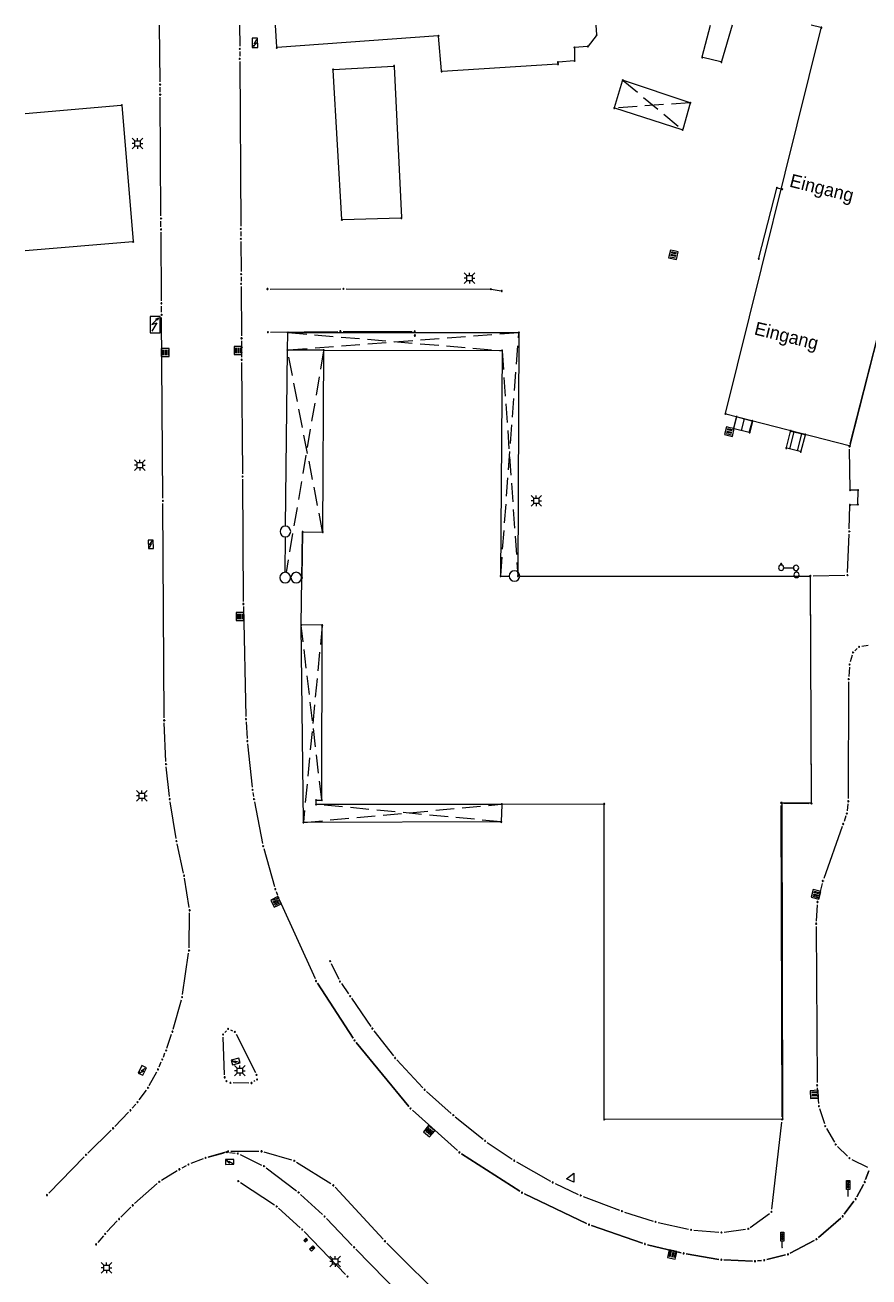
# Model space of a CAD drawing. Extents: x 3399242 to 3399492, y 5275298 to 5275498.
# Drawn here: x 3399242.4 to 3399322, y 5275379.8 to 5275497.9 of the extents above; entities that cross this region are included whole.
import ezdxf

# ---------------------------------------------------------------- set-up
doc = ezdxf.new("R2010")
doc.units = 0
doc.header["$MEASUREMENT"] = 0
for name, pattern in [('DURCHGEZOGEN', [0]), ('FAHRBUK', [0]), ('UNTERIRDLIN', [2.5, 1.75, -0.75])]:
    doc.linetypes.add(name, pattern=pattern)
for name, color, linetype in [('250', 7, 'DURCHGEZOGEN'), ('ALTERSHEIM', 7, 'DURCHGEZOGEN'), ('AMPEL', 7, 'DURCHGEZOGEN'), ('FAHRBAHNRANDOK', 7, 'DURCHGEZOGEN'), ('FAHRBAHNRANDOKBL', 7, 'DURCHGEZOGEN'), ('GARAGE', 7, 'DURCHGEZOGEN'), ('GEBAEUDEPKTGEMESSEN', 7, 'DURCHGEZOGEN'), ('GEHWEGKANTE', 7, 'DURCHGEZOGEN'), ('GRENZPUNKTGRAFISCH', 7, 'DURCHGEZOGEN'), ('KABELSCHACHDECKEL', 7, 'DURCHGEZOGEN'), ('KVKUNDTELEKOMSCHACHT', 7, 'DURCHGEZOGEN'), ('LAMPE', 7, 'DURCHGEZOGEN'), ('MAUERTREPPEUSW', 7, 'DURCHGEZOGEN'), ('MUSEUMSGEBAEUDE', 7, 'DURCHGEZOGEN'), ('PFLANZFLALLGEMEIN', 7, 'DURCHGEZOGEN'), ('STELLKANTEPFLASTERFLAE', 7, 'DURCHGEZOGEN'), ('STRASSENEINLAUF', 7, 'DURCHGEZOGEN'), ('TREPPE', 7, 'DURCHGEZOGEN'), ('UEBERDACHUNGOFFENEHALLE', 7, 'DURCHGEZOGEN'), ('VERWALTUNGSGEBAEUDE', 7, 'DURCHGEZOGEN')]:
    doc.layers.add(name, color=color, linetype=linetype)
doc.styles.add('SCHRIFT5', font='univers')

# ---------------------------------------------------------------- blocks, each defined once
blk = doc.blocks.new('KREISKL')
for p, q in [((-0.1, 0.003), (-0.115, 0.003)), ((-0.115, 0.003), (-0.115, -0.003)), ((0.1, 0.003), (0.115, 0.003)), ((0.115, 0.003), (0.115, -0.003)), ((-0.115, -0.003), (-0.1, -0.003)), ((0.115, -0.003), (0.1, -0.025))]:
    blk.add_line(p, q)
for start, end in [(90, 180), (180, 270), (0, 90), (270, 0)]:
    blk.add_arc((0, 0), 0.1, start, end)
blk = doc.blocks.new('STREINLAUF')
for p, q in [((0.75, 0.75), (-0.75, 0.75)), ((-0.75, 0.75), (-0.75, -0.75)), ((-0.5, 0.5), (-0.5, -0.5)), ((-0.25, -0.5), (-0.25, 0.5)), ((0, 0.5), (0, -0.5)), ((0.25, -0.5), (0.25, 0.5)), ((0.5, 0.5), (0.5, -0.5)), ((0.75, 0), (0.75, 0.75)), ((0.75, -0.75), (0.75, 0)), ((-0.75, -0.75), (0.75, -0.75))]:
    blk.add_line(p, q)
blk = doc.blocks.new('UNBEKA')
for p, q in [((-0.1, 0.1), (-0.2, 0.2)), ((-0.1, 0), (-0.2, 0)), ((-0.1, -0.1), (-0.1, 0.1)), ((-0.1, 0.1), (0.1, 0.1)), ((0, 0.1), (0, 0.2)), ((0.1, 0.1), (0.2, 0.2)), ((0.1, 0.1), (0.1, -0.1)), ((0.1, 0), (0.2, 0)), ((-0.1, -0.1), (-0.2, -0.2)), ((0.1, -0.1), (-0.1, -0.1)), ((0, -0.1), (0, -0.2)), ((0.1, -0.1), (0.2, -0.2))]:
    blk.add_line(p, q)
blk = doc.blocks.new('KABELSCHACHT')
for p, q in [((0.5, 0.3), (-0.5, 0.3)), ((-0.5, 0.3), (-0.5, -0.3)), ((0.1, -0.1), (-0.4, 0.2)), ((0.3, -0.1), (0, 0.2)), ((0, 0.2), (0.1, -0.1)), ((0.5, -0.3), (0.5, 0.3)), ((-0.5, -0.3), (0.5, -0.3)), ((0.265, -0.15), (0.3, -0.1)), ((0.4, -0.2), (0.265, -0.15)), ((0.3, -0.1), (0.335, -0.05)), ((0.335, -0.05), (0.4, -0.2))]:
    blk.add_line(p, q)
blk = doc.blocks.new('PFEIL')
for p, q in [((-0.75, 0.75), (0.75, 0.75)), ((-0.022, -0.767), (-0.75, 0.75)), ((0.75, 0.75), (-0.022, -0.767))]:
    blk.add_line(p, q)
blk = doc.blocks.new('AMPEL')
for p, q in [((-0.2, 0.8), (-0.2, 1.9)), ((-0.2, 1.9), (0.2, 1.9)), ((0.2, 1.9), (0.2, 0.8)), ((0, 0.8), (-0.2, 0.8)), ((0, 0.05), (0, 0.8)), ((0.2, 0.8), (0, 0.8)), ((0, 0), (0, 0.05))]:
    blk.add_line(p, q)
for centre, radius, start, end in [((0, 1.7), 0.1, 90, 180), ((0, 1.7), 0.1, 180, 270), ((0, 1.7), 0.1, 0, 90), ((0, 1.7), 0.1, 270, 0), ((0, 1.4), 0.1, 90, 180), ((0, 1.4), 0.1, 180, 270), ((0, 1.1), 0.1, 90, 180), ((0, 1.1), 0.1, 180, 270), ((0, 0), 0.05, 180, 270), ((0, 1.4), 0.1, 0, 90), ((0, 1.4), 0.1, 270, 0), ((0, 1.1), 0.1, 0, 90), ((0, 1.1), 0.1, 270, 0)]:
    blk.add_arc(centre, radius, start, end)
blk = doc.blocks.new('GRENZPUNKT')
for start, end in [(90, 180), (180, 270), (0, 90), (270, 0)]:
    blk.add_arc((0, 0), 0.5, start, end)

msp = doc.modelspace()

# ---------------------------------------------------------------- linework, layer by layer
at = {"layer": 'ALTERSHEIM', "color": 3, "linetype": 'DURCHGEZOGEN'}
for p, q in [((3399270.48, 5275450.125), (3399270.57, 5275467.18)), ((3399270.62, 5275467.23), (3399287.355, 5275467.2)), ((3399287.405, 5275467.15), (3399287.27, 5275445.97)), ((3399268.45, 5275441.355), (3399268.58, 5275450.035)), ((3399268.63, 5275450.085), (3399270.43, 5275450.075)), ((3399287.32, 5275445.92), (3399288.075, 5275445.925)), ((3399289.075, 5275445.925), (3399316.425, 5275445.915)), ((3399316.475, 5275445.865), (3399316.575, 5275424.55)), ((3399270.375, 5275441.275), (3399268.5, 5275441.305)), ((3399270.39, 5275424.825), (3399270.425, 5275441.22)), ((3399269.85, 5275424.425), (3399269.855, 5275424.715)), ((3399296.995, 5275424.41), (3399269.9, 5275424.375)), ((3399269.905, 5275424.77), (3399270.34, 5275424.775)), ((3399297.055, 5275394.68), (3399297.045, 5275424.36)), ((3399313.8, 5275424.455), (3399313.88, 5275394.72)), ((3399316.525, 5275424.5), (3399313.85, 5275424.505)), ((3399313.83, 5275394.67), (3399297.105, 5275394.63))]:
    msp.add_line(p, q, dxfattribs=at)
at = {"layer": 'FAHRBAHNRANDOK', "color": 72, "linetype": 'FAHRBUK'}
for p, q in [((3399255.12, 5275492.555, 291.353), (3399255.08, 5275497.92, 291.353)), ((3399262.625, 5275497.92), (3399262.64, 5275495.93)), ((3399262.64, 5275495.43, 293.013), (3399262.64, 5275494.975, 293.013)), ((3399262.64, 5275494.475, 292.922), (3399262.74, 5275478.95, 292.922)), ((3399255.125, 5275491.6, 292.928), (3399255.12, 5275492.055, 292.928)), ((3399255.21, 5275479.905, 293.003), (3399255.13, 5275491.1, 293.003)), ((3399255.21, 5275478.88, 292.839), (3399255.21, 5275479.405, 292.839)), ((3399255.25, 5275471.905, 292.741), (3399255.215, 5275478.38, 292.741)), ((3399262.745, 5275478.45, 292.729), (3399262.745, 5275477.995, 292.729)), ((3399262.75, 5275477.495, 292.794), (3399262.77, 5275474.65, 292.794)), ((3399262.77, 5275474.15, 292.742), (3399262.77, 5275473.745, 292.742)), ((3399262.77, 5275473.245, 292.645), (3399262.81, 5275468.605, 292.645)), ((3399255.26, 5275470.815, 292.621), (3399255.255, 5275471.405, 292.621)), ((3399255.385, 5275453.28, 292.687), (3399255.27, 5275470.315, 292.687)), ((3399262.81, 5275468.105, 292.527), (3399262.82, 5275466.58, 292.527)), ((3399262.825, 5275466.08, 292.475), (3399262.91, 5275455.575, 292.475)), ((3399262.915, 5275455.075, 292.233), (3399262.985, 5275443.535, 292.233)), ((3399255.515, 5275432.555, 292.367), (3399255.39, 5275452.78, 292.367)), ((3399262.995, 5275443.035, 291.964), (3399263.23, 5275432.67, 291.964)), ((3399255.665, 5275428.41, 291.983), (3399255.525, 5275432.055, 291.983)), ((3399263.25, 5275432.17, 291.695), (3399263.35, 5275430.595, 291.695)), ((3399263.39, 5275430.1, 291.721), (3399263.83, 5275426, 291.721)), ((3399256.005, 5275425.115, 291.923), (3399255.705, 5275427.91, 291.923)), ((3399263.895, 5275425.505), (3399263.95, 5275425.105)), ((3399256.63, 5275421.14, 291.865), (3399256.075, 5275424.62, 291.865)), ((3399264.035, 5275424.615, 291.498), (3399264.81, 5275420.685, 291.498)), ((3399257.335, 5275417.89, 291.772), (3399256.725, 5275420.65, 291.772)), ((3399264.93, 5275420.2, 291.396), (3399265.94, 5275416.625, 291.396)), ((3399257.87, 5275414.63, 291.703), (3399257.43, 5275417.4, 291.703)), ((3399266.085, 5275416.145), (3399266.205, 5275415.795)), ((3399266.39, 5275415.33, 291.357), (3399269.755, 5275407.945, 291.357)), ((3399257.86, 5275410.83, 291.642), (3399257.905, 5275414.13, 291.642)), ((3399257.24, 5275406.43, 291.567), (3399257.82, 5275410.33, 291.567)), ((3399269.99, 5275407.505), (3399273.345, 5275402.3)), ((3399256.365, 5275403.17, 291.476), (3399257.135, 5275405.94, 291.476)), ((3399261.235, 5275402.85, 291.337), (3399261.385, 5275403.015, 291.337)), ((3399261.78, 5275403.1, 291.353), (3399261.955, 5275403.02, 291.353)), ((3399255.77, 5275401.38), (3399256.215, 5275402.69)), ((3399261.215, 5275398.865, 291.281), (3399261.08, 5275402.415, 291.281)), ((3399262.295, 5275402.695, 291.292), (3399264.12, 5275399.085, 291.292)), ((3399273.64, 5275401.9), (3399278.6, 5275395.88)), ((3399255.435, 5275400.535, 291.294), (3399255.59, 5275400.915, 291.294)), ((3399255.03, 5275399.595, 291.122), (3399255.235, 5275400.075, 291.122)), ((3399254.1, 5275397.835), (3399254.815, 5275399.145)), ((3399263.505, 5275398.08, 291.288), (3399262.02, 5275398.09, 291.288)), ((3399264.07, 5275398.28, 291.282), (3399263.965, 5275398.215, 291.282)), ((3399253.145, 5275396.485, 291.01), (3399253.83, 5275397.415, 291.01)), ((3399252.49, 5275395.695, 290.916), (3399252.83, 5275396.095, 290.916)), ((3399250.855, 5275393.985, 290.939), (3399252.155, 5275395.325, 290.939)), ((3399278.945, 5275395.52), (3399283.195, 5275391.7)), ((3399248.305, 5275391.475, 290.79), (3399250.5, 5275393.63, 290.79)), ((3399244.62, 5275387.685, 290.53), (3399247.95, 5275391.12, 290.53)), ((3399259.19, 5275390.93), (3399258.035, 5275390.48)), ((3399261.3, 5275391.55), (3399259.665, 5275391.09)), ((3399264.46, 5275391.63, 291.018), (3399261.79, 5275391.62, 291.018)), ((3399267.55, 5275390.8, 291.014), (3399264.95, 5275391.56, 291.014)), ((3399283.59, 5275391.395), (3399289.08, 5275387.865)), ((3399256.735, 5275389.805, 290.584), (3399255.25, 5275388.88, 290.584)), ((3399257.58, 5275390.275, 290.773), (3399257.17, 5275390.055, 290.773)), ((3399271.26, 5275388.555, 290.948), (3399268, 5275390.595, 290.948)), ((3399321.725, 5275388.97), (3399322.035, 5275389.785)), ((3399254.85, 5275388.585, 290.305), (3399252.725, 5275386.705, 290.305)), ((3399276.19, 5275383.335, 290.828), (3399271.645, 5275388.24, 290.828)), ((3399289.515, 5275387.625), (3399295.39, 5275384.83)), ((3399320.89, 5275387.345), (3399321.515, 5275388.515)), ((3399252.36, 5275386.36, 290.185), (3399251.43, 5275385.425, 290.185)), ((3399319.705, 5275385.7), (3399320.625, 5275386.925)), ((3399251.085, 5275385.065, 290.048), (3399250.115, 5275384.04, 290.048)), ((3399317.265, 5275383.5), (3399319.37, 5275385.34)), ((3399295.85, 5275384.64), (3399300.65, 5275382.965)), ((3399249.78, 5275383.665, 289.947), (3399249.245, 5275383.045, 289.947)), ((3399282.28, 5275377.245, 290.732), (3399276.535, 5275382.975, 290.732)), ((3399301.13, 5275382.825), (3399304.3, 5275382.055)), ((3399314.615, 5275382.03), (3399316.855, 5275383.22)), ((3399304.79, 5275381.955), (3399307.855, 5275381.44)), ((3399312.395, 5275381.415), (3399314.15, 5275381.855)), ((3399308.35, 5275381.385), (3399311.03, 5275381.275)), ((3399311.53, 5275381.29), (3399311.905, 5275381.33))]:
    msp.add_line(p, q, dxfattribs=at)
at = {"layer": 'GARAGE', "color": 3, "linetype": 'DURCHGEZOGEN'}
for p, q in [((3399271.51, 5275493.71), (3399277.165, 5275494.05)), ((3399277.215, 5275494.005), (3399277.905, 5275479.76)), ((3399272.28, 5275479.58), (3399271.465, 5275493.66)), ((3399277.855, 5275479.71), (3399272.33, 5275479.53))]:
    msp.add_line(p, q, dxfattribs=at)
at = {"layer": 'GEHWEGKANTE', "color": 72, "linetype": 'FAHRBUK'}
for p, q in [((3399320.255, 5275458.4), (3399330.385, 5275497.92)), ((3399265.51, 5275473.01, 292.8), (3399272.18, 5275473.025, 292.8)), ((3399272.68, 5275473.025, 292.769), (3399286.285, 5275472.995, 292.769)), ((3399286.385, 5275472.99, 292.734), (3399287.335, 5275472.83, 292.734)), ((3399265.555, 5275468.945, 292.728), (3399271.895, 5275469.01, 292.728)), ((3399272.395, 5275469.015, 292.747), (3399278.91, 5275469.01, 292.747)), ((3399279.17, 5275468.76, 292.735), (3399279.175, 5275468.66, 292.735)), ((3399320.265, 5275454.07, 291.47), (3399320.2, 5275457.91, 291.47)), ((3399320.965, 5275454.025, 291.444), (3399320.315, 5275454.02, 291.444)), ((3399320.99, 5275452.725, 291.416), (3399321.015, 5275453.975, 291.416)), ((3399320.185, 5275450.37, 291.39), (3399320.24, 5275452.575, 291.39)), ((3399320.29, 5275452.63, 291.435), (3399320.94, 5275452.67, 291.435)), ((3399320.015, 5275446.245), (3399320.165, 5275449.87)), ((3399316.62, 5275424.705), (3399316.51, 5275445.7)), ((3399316.76, 5275445.95), (3399319.755, 5275445.99)), ((3399321.95, 5275439.365, 291.19), (3399321.355, 5275439.275, 291.19)), ((3399320.455, 5275438.46, 291.228), (3399320.27, 5275437.825, 291.228)), ((3399320.925, 5275439.07, 291.241), (3399320.71, 5275438.87, 291.241)), ((3399320.19, 5275437.335, 291.212), (3399320.13, 5275436.43, 291.212)), ((3399320.115, 5275435.93, 291.184), (3399320.085, 5275424.915, 291.184)), ((3399313.835, 5275394.885, 290.638), (3399313.755, 5275424.26, 290.638)), ((3399314, 5275424.505), (3399316.37, 5275424.46)), ((3399320.055, 5275424.415, 290.983), (3399319.98, 5275423.77, 290.983)), ((3399319.87, 5275423.285, 290.971), (3399319.685, 5275422.755, 290.971)), ((3399319.52, 5275422.285, 290.965), (3399317.765, 5275417.38, 290.965)), ((3399317.62, 5275416.905, 290.87), (3399317.24, 5275415.405, 290.87)), ((3399317.165, 5275414.91, 290.866), (3399317.07, 5275413.365, 290.866)), ((3399317.06, 5275412.865), (3399317.145, 5275398.115)), ((3399271.28, 5275409.35, 291.256), (3399271.99, 5275407.895, 291.256)), ((3399273.345, 5275402.3, 291.108), (3399269.99, 5275407.505, 291.108)), ((3399272.245, 5275407.465), (3399272.925, 5275406.485)), ((3399273.21, 5275406.075, 291.144), (3399275.02, 5275403.425, 291.144)), ((3399275.315, 5275403.02, 291.052), (3399277.16, 5275400.64, 291.052)), ((3399278.6, 5275395.88, 290.822), (3399273.64, 5275401.9, 290.822)), ((3399277.48, 5275400.26), (3399279.93, 5275397.625)), ((3399280.285, 5275397.275, 290.915), (3399282.61, 5275395.2, 290.915)), ((3399317.165, 5275397.615, 290.804), (3399317.285, 5275396.15, 290.804)), ((3399317.385, 5275395.665, 290.829), (3399317.835, 5275394.25, 290.829)), ((3399283.195, 5275391.7), (3399278.945, 5275395.52)), ((3399282.995, 5275394.875, 290.858), (3399285.61, 5275392.77, 290.858)), ((3399312.865, 5275386.175, 290.733), (3399313.805, 5275394.385, 290.733)), ((3399318.035, 5275393.79, 290.806), (3399318.77, 5275392.49, 290.806)), ((3399286.01, 5275392.475, 290.803), (3399288.35, 5275390.89, 290.803)), ((3399259.665, 5275391.085, 290.868), (3399261.18, 5275391.485, 290.868)), ((3399261.67, 5275391.52, 290.979), (3399262.215, 5275391.465, 290.979)), ((3399262.685, 5275391.33, 291.095), (3399264.7, 5275390.335, 291.095)), ((3399289.08, 5275387.865, 290.717), (3399283.59, 5275391.395, 290.717)), ((3399319.07, 5275392.095, 290.798), (3399320.015, 5275391.165, 290.798)), ((3399265.125, 5275390.07, 291.166), (3399267.995, 5275387.895, 291.166)), ((3399288.775, 5275390.63, 290.765), (3399291.965, 5275388.825, 290.765)), ((3399320.42, 5275390.875), (3399321.9, 5275390.13)), ((3399322.035, 5275389.785, 290.677), (3399321.725, 5275388.97, 290.677)), ((3399265.915, 5275386.56, 291.249), (3399262.715, 5275388.67, 291.249)), ((3399292.41, 5275388.595, 290.708), (3399294.595, 5275387.565, 290.708)), ((3399268.38, 5275387.575, 291.158), (3399270.47, 5275385.66, 291.158)), ((3399295.39, 5275384.83, 290.584), (3399289.515, 5275387.625, 290.584)), ((3399321.515, 5275388.515, 290.663), (3399320.89, 5275387.345, 290.663)), ((3399268.355, 5275384.43, 291.234), (3399266.31, 5275386.255, 291.234)), ((3399295.055, 5275387.37, 290.716), (3399298.48, 5275386.07, 290.716)), ((3399320.625, 5275386.925, 290.628), (3399319.705, 5275385.7, 290.628)), ((3399270.83, 5275385.31, 291.143), (3399273.26, 5275382.76, 291.143)), ((3399298.955, 5275385.905, 290.682), (3399301.66, 5275385.055, 290.682)), ((3399310.84, 5275384.46, 290.706), (3399312.635, 5275385.78, 290.706)), ((3399319.37, 5275385.34, 290.581), (3399317.265, 5275383.5, 290.581)), ((3399272.64, 5275380.01, 291.152), (3399268.715, 5275384.08, 291.152)), ((3399300.65, 5275382.965), (3399295.85, 5275384.64)), ((3399302.14, 5275384.925, 290.672), (3399305, 5275384.28, 290.672)), ((3399305.495, 5275384.205, 290.671), (3399307.865, 5275383.995, 290.671)), ((3399308.36, 5275384.005, 290.684), (3399310.39, 5275384.275, 290.684)), ((3399304.3, 5275382.055, 290.563), (3399301.13, 5275382.825, 290.563)), ((3399316.855, 5275383.22, 290.551), (3399314.615, 5275382.03, 290.551)), ((3399273.61, 5275382.4, 291.078), (3399277.81, 5275378.095, 291.078)), ((3399307.855, 5275381.44, 290.548), (3399304.79, 5275381.955, 290.548)), ((3399314.15, 5275381.855, 290.52), (3399312.395, 5275381.415, 290.52)), ((3399311.03, 5275381.275, 290.565), (3399308.35, 5275381.385, 290.565)), ((3399311.905, 5275381.33, 290.589), (3399311.53, 5275381.29, 290.589))]:
    msp.add_line(p, q, dxfattribs=at)
at = {"layer": 'MUSEUMSGEBAEUDE', "color": 3, "linetype": 'DURCHGEZOGEN'}
for p, q in [((3399306.31, 5275494.915), (3399307.085, 5275497.92)), ((3399309.12, 5275497.92), (3399308.125, 5275494.48)), ((3399308.505, 5275461.265), (3399317.54, 5275497.625)), ((3399317.505, 5275497.69), (3399316.575, 5275497.92)), ((3399330.295, 5275497.92), (3399320.24, 5275458.24)), ((3399308.06, 5275494.445), (3399306.35, 5275494.855)), ((3399320.18, 5275458.2), (3399308.54, 5275461.205))]:
    msp.add_line(p, q, dxfattribs=at)
at = {"layer": 'STELLKANTEPFLASTERFLAE', "color": 72, "linetype": 'FAHRBUK'}
for p, q in [((3399311.645, 5275475.92, 292.581), (3399313.34, 5275482.52, 292.581)), ((3399313.4, 5275482.555, 292.715), (3399313.8, 5275482.445, 292.715)), ((3399313.75, 5275447.01, 291.557), (3399313.75, 5275446.955, 291.557)), ((3399314, 5275446.7, 291.57), (3399314.91, 5275446.69, 291.57)), ((3399315.175, 5275446.435, 291.545), (3399315.185, 5275446.28, 291.545))]:
    msp.add_line(p, q, dxfattribs=at)
at = {"layer": 'TREPPE', "color": 1, "linetype": 'DURCHGEZOGEN'}
for p, q in [((3399309.285, 5275459.825), (3399309.58, 5275460.94)), ((3399310.015, 5275459.65), (3399310.305, 5275460.745)), ((3399310.745, 5275459.47), (3399311.03, 5275460.555)), ((3399314.565, 5275457.915), (3399314.975, 5275459.535)), ((3399315.29, 5275457.73), (3399315.7, 5275459.35))]:
    msp.add_line(p, q, dxfattribs=at)
at = {"layer": 'TREPPE', "color": 2, "linetype": 'DURCHGEZOGEN'}
for p, q in [((3399309.285, 5275459.88), (3399309.53, 5275460.9)), ((3399309.59, 5275460.935), (3399310.995, 5275460.565)), ((3399310.73, 5275459.475), (3399309.32, 5275459.815)), ((3399311.03, 5275460.505), (3399310.79, 5275459.515)), ((3399314.26, 5275458.045), (3399314.645, 5275459.565)), ((3399314.705, 5275459.6, 292.414), (3399315.97, 5275459.28, 292.414)), ((3399316.005, 5275459.22), (3399315.62, 5275457.7)), ((3399315.56, 5275457.665, 291.33), (3399314.295, 5275457.985, 291.33))]:
    msp.add_line(p, q, dxfattribs=at)
at = {"layer": 'UEBERDACHUNGOFFENEHALLE', "color": 3, "linetype": 'DURCHGEZOGEN'}
for p, q in [((3399298.015, 5275490.13), (3399298.785, 5275492.67)), ((3399298.845, 5275492.705), (3399305.135, 5275490.605)), ((3399305.17, 5275490.545), (3399304.46, 5275488.075)), ((3399304.395, 5275488.045), (3399298.045, 5275490.065)), ((3399267.225, 5275468.905), (3399288.945, 5275468.89)), ((3399267.155, 5275467.28), (3399267.175, 5275468.855)), ((3399288.995, 5275468.84), (3399288.9, 5275445.975)), ((3399266.96, 5275450.625), (3399267.155, 5275467.18)), ((3399270.52, 5275467.23), (3399267.205, 5275467.23)), ((3399268.58, 5275450.035), (3399268.52, 5275445.8)), ((3399266.935, 5275446.275), (3399266.95, 5275449.625)), ((3399268.655, 5275422.72), (3399268.45, 5275441.255)), ((3399269.9, 5275424.375), (3399287.335, 5275424.39)), ((3399287.385, 5275424.34), (3399287.335, 5275422.775)), ((3399287.285, 5275422.725), (3399268.705, 5275422.67))]:
    msp.add_line(p, q, dxfattribs=at)
at = {"layer": 'UEBERDACHUNGOFFENEHALLE', "color": 3, "linetype": 'UNTERIRDLIN'}
for p, q in [((3399298.835, 5275492.69), (3399304.405, 5275488.06)), ((3399305.135, 5275490.585), (3399298.05, 5275490.085)), ((3399267.225, 5275468.9), (3399287.355, 5275467.205)), ((3399288.945, 5275468.885), (3399267.205, 5275467.235)), ((3399287.275, 5275445.97), (3399288.99, 5275468.84)), ((3399270.56, 5275467.18), (3399267.015, 5275446.265)), ((3399270.47, 5275450.125), (3399267.165, 5275467.18)), ((3399287.41, 5275467.15), (3399288.9, 5275445.975)), ((3399270.385, 5275424.825), (3399268.455, 5275441.255)), ((3399270.42, 5275441.22), (3399268.66, 5275422.72)), ((3399268.705, 5275422.675), (3399287.335, 5275424.385)), ((3399287.285, 5275422.73), (3399269.9, 5275424.37))]:
    msp.add_line(p, q, dxfattribs=at)
at = {"layer": 'VERWALTUNGSGEBAEUDE', "color": 3, "linetype": 'DURCHGEZOGEN'}
for p, q in [((3399266.135, 5275495.83), (3399266.02, 5275497.92)), ((3399296.26, 5275497.92), (3399296.325, 5275497.005)), ((3399281.365, 5275496.905), (3399266.19, 5275495.785)), ((3399281.69, 5275493.595), (3399281.42, 5275496.855)), ((3399296.3, 5275496.915), (3399295.53, 5275495.925)), ((3399294.24, 5275495.76), (3399294.25, 5275494.585)), ((3399295.445, 5275495.885), (3399294.29, 5275495.815)), ((3399292.635, 5275494.24), (3399281.745, 5275493.55)), ((3399292.675, 5275494.36), (3399292.68, 5275494.295)), ((3399294.2, 5275494.53), (3399292.725, 5275494.415)), ((3399242.38, 5275489.585), (3399251.46, 5275490.365)), ((3399251.515, 5275490.32), (3399252.585, 5275477.51)), ((3399252.54, 5275477.455), (3399242.38, 5275476.6))]:
    msp.add_line(p, q, dxfattribs=at)

# ---------------------------------------------------------------- block references
at = {"layer": '250', "color": 2, "xscale": 0.1, "yscale": 0.1}
for p in [(3399317.55, 5275497.675), (3399281.415, 5275496.905), (3399296.33, 5275496.955), (3399294.24, 5275495.81), (3399295.495, 5275495.885), (3399306.3, 5275494.865), (3399271.46, 5275493.71), (3399277.215, 5275494.055), (3399292.675, 5275494.41), (3399292.685, 5275494.245), (3399294.25, 5275494.535), (3399308.11, 5275494.43), (3399281.695, 5275493.545), (3399298.8, 5275492.72), (3399251.51, 5275490.37), (3399305.185, 5275490.59), (3399298, 5275490.08), (3399304.445, 5275488.03), (3399272.28, 5275479.53), (3399277.905, 5275479.71), (3399252.59, 5275477.46), (3399267.175, 5275468.905), (3399288.995, 5275468.89), (3399267.155, 5275467.23), (3399270.57, 5275467.23), (3399287.405, 5275467.2), (3399308.495, 5275461.22), (3399268.58, 5275450.085), (3399270.48, 5275450.075), (3399268.52, 5275445.75), (3399287.27, 5275445.92), (3399288.9, 5275445.925), (3399316.475, 5275445.915), (3399268.45, 5275441.305), (3399270.425, 5275441.27), (3399269.85, 5275424.375), (3399269.855, 5275424.765), (3399270.39, 5275424.775), (3399287.385, 5275424.39), (3399297.045, 5275424.41), (3399313.8, 5275424.505), (3399316.575, 5275424.5), (3399268.655, 5275422.67), (3399287.335, 5275422.725), (3399297.055, 5275394.63), (3399313.88, 5275394.67)]:
    msp.add_blockref('GRENZPUNKT', p, dxfattribs=at)
at = {"layer": 'AMPEL', "color": 3, "xscale": 0.75, "yscale": 0.75}
for p in [(3399320.07, 5275387.445, 290.693), (3399313.86, 5275382.57, 290.571)]:
    msp.add_blockref('AMPEL', p, dxfattribs=at)
at = {"layer": 'FAHRBAHNRANDOK', "color": 70, "xscale": 0.5, "yscale": 0.5}
for p in [(3399262.645, 5275495.68, 293.013), (3399262.635, 5275494.725, 292.922), (3399255.12, 5275492.305, 292.928), (3399255.125, 5275491.35, 293.003), (3399255.21, 5275479.655, 292.839), (3399255.215, 5275478.63, 292.741), (3399262.74, 5275478.7, 292.729), (3399262.75, 5275477.745, 292.794), (3399262.77, 5275474.4, 292.742), (3399262.77, 5275473.495, 292.645), (3399265.26, 5275473.01, 292.8), (3399272.43, 5275473.025, 292.769), (3399255.25, 5275471.655, 292.621), (3399255.265, 5275470.565, 292.687), (3399265.305, 5275468.94, 292.728), (3399272.145, 5275469.015, 292.747), (3399279.16, 5275469.01, 292.735), (3399262.81, 5275468.355, 292.527), (3399262.825, 5275466.33, 292.475), (3399320.195, 5275458.16), (3399262.915, 5275455.325, 292.233), (3399255.39, 5275453.03, 292.367), (3399320.18, 5275450.12, 291.39), (3399316.51, 5275445.95), (3399320.005, 5275445.995, 291.33), (3399262.985, 5275443.285, 291.964), (3399320.525, 5275438.7, 291.228), (3399321.11, 5275439.24, 291.241), (3399320.205, 5275437.585, 291.212), (3399320.115, 5275436.18, 291.184), (3399255.515, 5275432.305, 291.983), (3399263.235, 5275432.42, 291.695), (3399263.365, 5275430.345, 291.721), (3399255.675, 5275428.16, 291.923), (3399263.855, 5275425.75, 291.602), (3399256.035, 5275424.87, 291.865), (3399263.985, 5275424.86, 291.498), (3399313.75, 5275424.51), (3399316.62, 5275424.455), (3399320.085, 5275424.665, 290.983), (3399319.95, 5275423.52, 290.971), (3399319.605, 5275422.52, 290.965), (3399256.67, 5275420.895, 291.772), (3399264.86, 5275420.44, 291.396), (3399257.39, 5275417.645, 291.703), (3399317.68, 5275417.145, 290.87), (3399266.005, 5275416.385, 291.296), (3399317.18, 5275415.16, 290.866), (3399257.91, 5275414.38, 291.642), (3399317.055, 5275413.115, 290.897), (3399257.855, 5275410.58, 291.567), (3399271.17, 5275409.575, 291.256), (3399272.1, 5275407.67, 291.146), (3399273.07, 5275406.28, 291.144), (3399257.2, 5275406.18, 291.476), (3399256.295, 5275402.93, 291.38), (3399261.55, 5275403.2, 291.353), (3399262.185, 5275402.915, 291.353), (3399275.16, 5275403.22, 291.052), (3399261.07, 5275402.665, 291.337), (3399255.69, 5275401.145, 291.294), (3399277.31, 5275400.445, 290.992), (3399254.93, 5275399.365, 291.122), (3399255.335, 5275400.305, 291.257), (3399261.225, 5275398.615, 291.281), (3399261.385, 5275398.255, 291.28), (3399261.77, 5275398.09, 291.285), (3399263.755, 5275398.08, 291.288), (3399264.23, 5275398.86, 291.292), (3399264.28, 5275398.415, 291.282), (3399253.98, 5275397.615, 291.01), (3399280.1, 5275397.445, 290.915), (3399317.145, 5275397.865, 290.804), (3399252.995, 5275396.285, 290.916), (3399317.31, 5275395.9, 290.829), (3399252.33, 5275395.505, 290.939), (3399282.8, 5275395.035, 290.858), (3399313.835, 5275394.635, 290.638), (3399250.68, 5275393.805, 290.79), (3399317.91, 5275394.01, 290.806), (3399285.805, 5275392.615, 290.803), (3399318.89, 5275392.27, 290.798), (3399248.125, 5275391.3, 290.53), (3399259.42, 5275391.02, 290.868), (3399261.54, 5275391.62, 290.941), (3399264.71, 5275391.635, 291.018), (3399320.195, 5275390.99, 290.807), (3399256.945, 5275389.935, 290.773), (3399257.8, 5275390.39, 290.759), (3399267.79, 5275390.73, 291.014), (3399288.56, 5275390.75, 290.765), (3399255.04, 5275388.75, 290.584), (3399262.505, 5275388.81, 291.188), (3399292.185, 5275388.7, 290.708), (3399244.45, 5275387.505, 290.182), (3399294.82, 5275387.46, 290.716), (3399252.54, 5275386.54, 290.305), (3399266.125, 5275386.42, 291.249), (3399251.255, 5275385.245, 290.185), (3399298.715, 5275385.98, 290.682), (3399301.9, 5275384.98, 290.672), (3399312.835, 5275385.925, 290.733), (3399249.945, 5275383.855, 290.048), (3399268.545, 5275384.26, 291.234), (3399305.245, 5275384.225, 290.671), (3399308.11, 5275383.97, 290.684), (3399310.64, 5275384.31, 290.706), (3399249.085, 5275382.855, 289.947), (3399272.815, 5275379.83, 291.152)]:
    msp.add_blockref('KREISKL', p, dxfattribs=at)
for p, rotation in [((3399266.285, 5275415.56, 291.357), 287.73), ((3399269.855, 5275407.715, 291.108), 208.71), ((3399273.48, 5275402.09, 290.955), 216.1799999999999), ((3399278.76, 5275395.685, 290.822), 223.8299999999999), ((3399283.38, 5275391.53, 290.717), 232.65), ((3399321.635, 5275388.735, 290.677), 335.5199999999999), ((3399271.475, 5275388.42, 290.948), 26.82), ((3399289.29, 5275387.73, 290.631), 240.93), ((3399320.775, 5275387.125, 290.663), 327.6), ((3399319.555, 5275385.5, 290.628), 317.16), ((3399295.615, 5275384.725, 290.584), 247.68), ((3399276.36, 5275383.15, 290.828), 44.00999999999999), ((3399300.885, 5275382.885, 290.563), 253.62), ((3399317.08, 5275383.34, 290.581), 304.56), ((3399304.545, 5275381.995, 290.548), 258.3899999999999), ((3399314.395, 5275381.915, 290.551), 291.06), ((3399308.1, 5275381.395, 290.565), 264.06), ((3399311.28, 5275381.265, 290.589), 271.7999999999999), ((3399312.15, 5275381.355, 290.52), 279.99)]:
    msp.add_blockref('KREISKL', p, dxfattribs=dict(at, rotation=rotation))
at = {"layer": 'FAHRBAHNRANDOKBL', "color": 70, "xscale": 0.5, "yscale": 0.5}
for p in [(3399262.815, 5275467.025, 292.584), (3399262.82, 5275467.515, 292.585), (3399261.42, 5275391.545, 290.979), (3399262.46, 5275391.44, 291.095), (3399264.925, 5275390.225, 291.166), (3399268.195, 5275387.745, 291.158), (3399270.655, 5275385.495, 291.143), (3399273.435, 5275382.58, 291.078)]:
    msp.add_blockref('KREISKL', p, dxfattribs=at)
at = {"layer": 'GEBAEUDEPKTGEMESSEN', "color": 2, "xscale": 0.1, "yscale": 0.1}
for p in [(3399266.14, 5275495.78), (3399320.23, 5275458.19), (3399320.265, 5275454.02, 291.47), (3399321.015, 5275454.025, 291.444), (3399320.24, 5275452.625, 291.435), (3399320.99, 5275452.675, 291.416)]:
    msp.add_blockref('GRENZPUNKT', p, dxfattribs=at)
at = {"layer": 'GEHWEGKANTE', "color": 2, "xscale": 0.5, "yscale": 0.5, "rotation": 154.8899999999999}
msp.add_blockref('PFEIL', (3399294, 5275389.23, 0.121), dxfattribs=at)
at = {"layer": 'GRENZPUNKTGRAFISCH', "color": 4}
for p in [(3399266.955, 5275450.125), (3399266.935, 5275445.775), (3399267.98, 5275445.775), (3399288.575, 5275445.925)]:
    msp.add_blockref('GRENZPUNKT', p, dxfattribs=at)
at = {"layer": 'KABELSCHACHDECKEL', "color": 3}
for p, xscale, yscale, rotation in [((3399264.08, 5275496.24, 0.175), 0.8599999999999999, 0.8599999999999999, 270.72), ((3399254.665, 5275469.655, 0.17), 1.544999999999999, 1.544999999999999, 90.27), ((3399254.245, 5275448.915, 0.108), 0.7850000000000001, 0.7850000000000001, 91.79999999999998), ((3399262.26, 5275400.115, 0.102), 0.755, 0.755, 195.7499999999999), ((3399253.45, 5275399.265, 0.108), 0.7900000000000001, 0.7900000000000001, 243.54), ((3399261.69, 5275390.64, 0.108), 0.775, 0.775, 180.63)]:
    msp.add_blockref('KABELSCHACHT', p, dxfattribs=dict(at, xscale=xscale, yscale=yscale, rotation=rotation))
at = {"layer": 'KVKUNDTELEKOMSCHACHT', "color": 3}
for p, xscale, yscale, rotation in [((3399268.865, 5275383.255, 0.121), 0.315, 0.315, 42.38999999999999), ((3399269.47, 5275382.475, 0.218), 0.45, 0.45, 45)]:
    msp.add_blockref('KABELSCHACHT', p, dxfattribs=dict(at, xscale=xscale, yscale=yscale, rotation=rotation))
at = {"layer": 'LAMPE', "color": 3, "xscale": 2.5, "yscale": 2.5}
for p in [(3399253, 5275486.73, 293.014), (3399284.345, 5275474.025, 292.871), (3399253.215, 5275456.385, 292.456), (3399290.64, 5275453.02, 292.267), (3399253.4, 5275425.19, 291.908), (3399262.645, 5275399.245, 291.329), (3399271.665, 5275381.235, 291.946), (3399250.075, 5275380.645, 289.924)]:
    msp.add_blockref('UNBEKA', p, dxfattribs=at)
at = {"layer": 'MAUERTREPPEUSW', "color": 2, "xscale": 0.1, "yscale": 0.1}
for p, rotation in [((3399309.545, 5275460.945), 256.41), ((3399309.275, 5275459.83), 76.41), ((3399310.78, 5275459.465), 256.41), ((3399311.045, 5275460.55), 256.41), ((3399314.66, 5275459.615, 292.414), 75.78), ((3399316.015, 5275459.27), 75.78), ((3399314.25, 5275457.995), 75.78), ((3399315.605, 5275457.65, 291.33), 75.78)]:
    msp.add_blockref('GRENZPUNKT', p, dxfattribs=dict(at, rotation=rotation))
at = {"layer": 'PFLANZFLALLGEMEIN', "color": 3, "xscale": 0.1, "yscale": 0.1}
for p in [(3399313.35, 5275482.565, 292.715), (3399313.845, 5275482.435, 292.735), (3399311.635, 5275475.875, 292.581), (3399286.335, 5275472.995, 292.734), (3399287.38, 5275472.825, 292.691), (3399279.175, 5275468.61, 292.71), (3399313.75, 5275447.06, 291.557)]:
    msp.add_blockref('GRENZPUNKT', p, dxfattribs=at)
at = {"layer": 'STELLKANTEPFLASTERFLAE', "color": 70, "xscale": 0.5, "yscale": 0.5}
for p in [(3399313.75, 5275446.705, 291.57), (3399315.16, 5275446.685, 291.545), (3399315.2, 5275446.03, 291.577)]:
    msp.add_blockref('GRENZPUNKT', p, dxfattribs=at)
at = {"layer": 'STRASSENEINLAUF', "color": 1, "xscale": 0.5, "yscale": 0.5}
for p, rotation in [((3399303.58, 5275476.24, 292.414), 77.4), ((3399308.86, 5275459.55, 291.951), 77.4), ((3399317.045, 5275415.88, 290.837), 75.6), ((3399266.07, 5275415.17, 291.228), 295.1999999999999), ((3399316.88, 5275397.005, 290.799), 93.59999999999997), ((3399280.52, 5275393.53, 290.662), 320.3999999999999), ((3399303.46, 5275381.905, 290.413), 347.3999999999999)]:
    msp.add_blockref('STREINLAUF', p, dxfattribs=dict(at, rotation=rotation))
for p in [(3399255.62, 5275467.01, 292.505), (3399262.48, 5275467.215, 292.468), (3399262.67, 5275442.115, 291.913)]:
    msp.add_blockref('STREINLAUF', p, dxfattribs=at)

# ---------------------------------------------------------------- texts
at = {"layer": 'GEHWEGKANTE', "color": 3, "style": 'SCHRIFT5'}
for p in [(3399314.465, 5275482.68), (3399311.13, 5275468.735)]:
    msp.add_text('Eingang', height=1.25, rotation=346.05, dxfattribs=at).set_placement(p)

doc.saveas('drawing.dxf')
